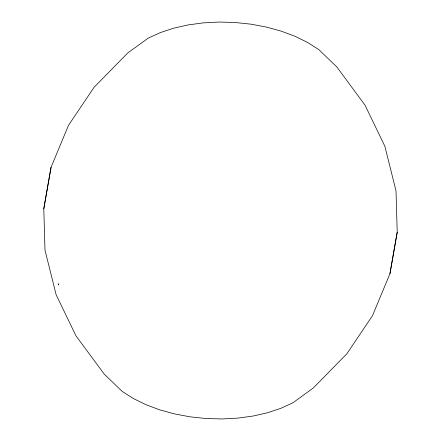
<?xml version="1.0" encoding="UTF-8"?>
<svg xmlns="http://www.w3.org/2000/svg" width="441" height="441" viewBox="0 0 441 441"><rect width="100%" height="100%" fill="white"/><g stroke="black" fill="none" stroke-linecap="round" stroke-linejoin="round"><path stroke-width="0.66" d="M43.786 208.797L51.051 167.282L68.498 125.338L94.093 87.274L127.697 53.014L148.06 38.235L160.017 32.728L173.352 28.279L187.805 24.977L203.092 22.888L218.918 22.05L234.965 22.48L250.918 24.167L266.469 27.083L281.303 31.168L295.139 36.344L307.702 42.507L318.738 49.535L336.759 66.856L365.06 105.217L384.872 146.285L396.001 190.832L397.214 232.203L389.949 273.718L372.502 315.662L346.907 353.726L313.303 387.986L292.94 402.765L280.983 408.272L267.648 412.721L253.195 416.023L237.908 418.112L222.082 418.95L206.035 418.52L190.082 416.833L174.531 413.917L159.697 409.832L145.861 404.656L133.298 398.493L122.262 391.465L104.241 374.144L75.94 335.783L56.128 294.715L44.999 250.168L43.786 208.797L51.051 167.282M389.949 273.718L397.214 232.203M58.206 283.839L58.559 284.831L58.206 283.839"/></g></svg>
